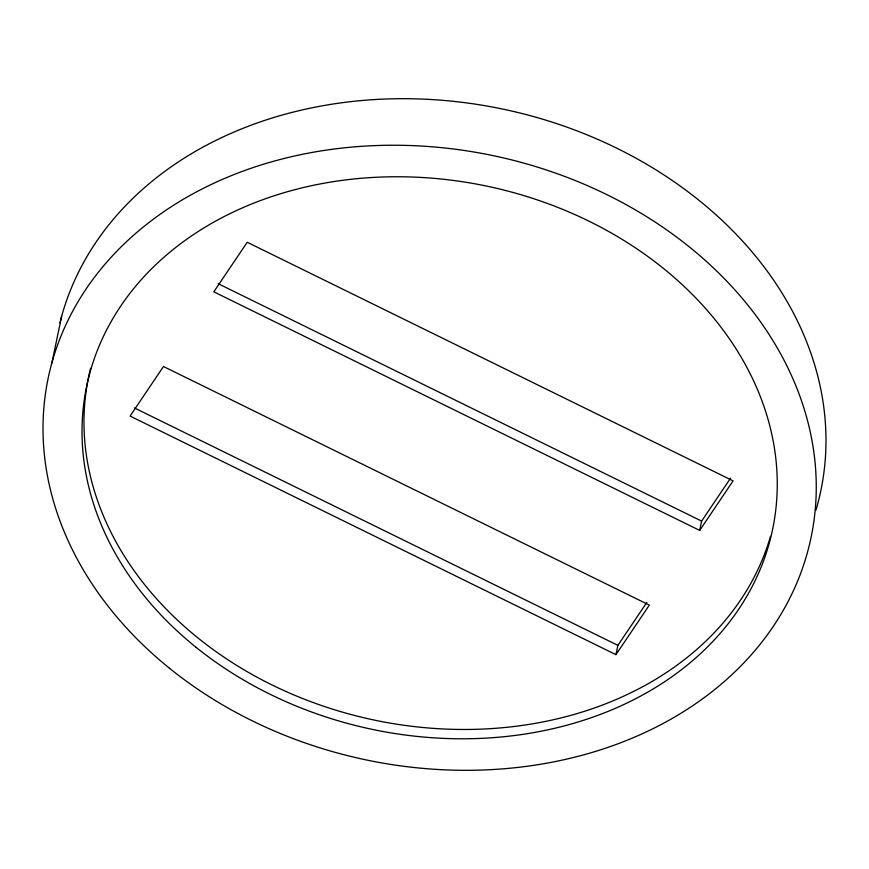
<?xml version="1.0" encoding="UTF-8"?>
<svg xmlns="http://www.w3.org/2000/svg" width="869" height="869" viewBox="0 0 869 869"><rect width="100%" height="100%" fill="white"/><g stroke="black" fill="none" stroke-linecap="round" stroke-linejoin="round"><path stroke-width="1.3" d="M51.89 362.905L61.612 316.359M615.947 654.661L649.349 605.106L163.481 366.512L130.078 416.066L615.947 654.661L617.892 645.352L646.84 602.402M699.686 530.416L733.088 480.861L247.22 242.266L213.817 291.821L699.686 530.416L701.631 521.107L730.579 478.156M218.195 283.707L701.631 521.107M134.456 407.963L617.892 645.352M59.928 322.823A389.66 308.723 11.8 0 1 520.075 113.035A389.66 308.723 11.8 0 1 816.013 509.951M770.499 536.336A350.359 277.591 11.8 0 1 359.169 716.621A350.359 277.591 11.8 0 1 90.582 368.326M169.444 668.228A389.66 308.723 11.8 0 0 807.388 552.641A389.66 308.723 11.8 0 0 312.08 152.444A389.66 308.723 11.8 0 0 169.444 668.228M195.688 647.003A350.359 277.591 11.8 0 0 769.282 543.071A350.359 277.591 11.8 0 0 323.941 183.24A350.359 277.591 11.8 0 0 195.688 647.003"/></g></svg>
